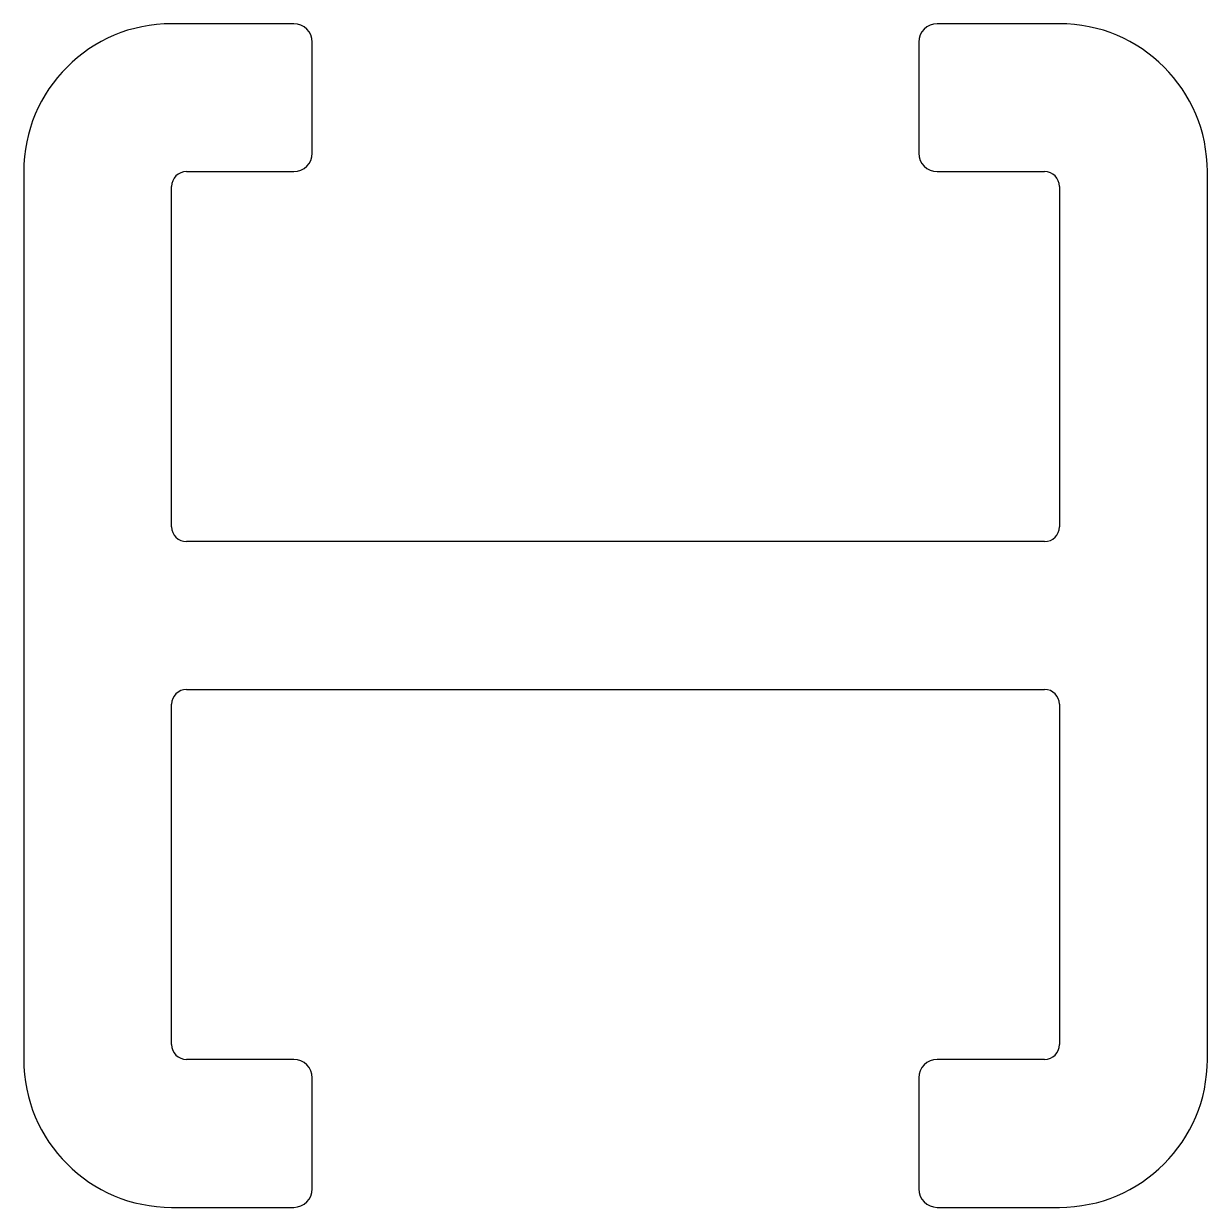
# Model space of a CAD drawing. Extents: x 1.2 to 17.2, y 1.2 to 17.2.
import ezdxf

# ---------------------------------------------------------------- set-up
doc = ezdxf.new("R2010")
doc.units = 0
doc.layers.get('0').update_dxf_attribs({"linetype": 'CONTINUOUS'})

msp = doc.modelspace()

# ---------------------------------------------------------------- linework, layer by layer
for p, q in [((4.836, 17.231), (3.186, 17.231)), ((15.186, 17.231), (13.536, 17.231)), ((5.086, 15.481), (5.086, 16.981)), ((13.286, 16.981), (13.286, 15.481)), ((1.186, 15.231), (1.186, 3.231)), ((3.386, 15.231), (4.836, 15.231)), ((13.536, 15.231), (14.986, 15.231)), ((17.186, 3.231), (17.186, 15.231)), ((3.186, 10.431), (3.186, 15.031)), ((15.186, 15.031), (15.186, 10.431)), ((14.986, 10.231), (3.386, 10.231)), ((3.386, 8.231), (14.986, 8.231)), ((3.186, 3.431), (3.186, 8.031)), ((15.186, 8.031), (15.186, 3.431)), ((4.836, 3.231), (3.386, 3.231)), ((14.986, 3.231), (13.536, 3.231)), ((5.086, 1.481), (5.086, 2.981)), ((13.286, 2.981), (13.286, 1.481)), ((3.186, 1.231), (4.836, 1.231)), ((13.536, 1.231), (15.186, 1.231))]:
    msp.add_line(p, q)
for centre, radius, start, end in [((3.186, 15.231), 2, 90, 180), ((4.836, 16.981), 0.25, 0, 90), ((13.536, 16.981), 0.25, 90, 180), ((15.186, 15.231), 2, 0, 90), ((4.836, 15.481), 0.25, 270, 0), ((13.536, 15.481), 0.25, 180, 270), ((3.386, 15.031), 0.2, 90, 180), ((14.986, 15.031), 0.2, 0, 90), ((3.386, 10.431), 0.2, 180, 270), ((14.986, 10.431), 0.2, 270, 0), ((3.386, 8.031), 0.2, 90, 180), ((14.986, 8.031), 0.2, 0, 90), ((3.386, 3.431), 0.2, 180, 270), ((14.986, 3.431), 0.2, 270, 0), ((3.186, 3.231), 2, 180, 270), ((4.836, 2.981), 0.25, 0, 90), ((13.536, 2.981), 0.25, 90, 180), ((15.186, 3.231), 2, 270, 360), ((4.836, 1.481), 0.25, 270, 0), ((13.536, 1.481), 0.25, 180, 270)]:
    msp.add_arc(centre, radius, start, end)

doc.saveas('drawing.dxf')
